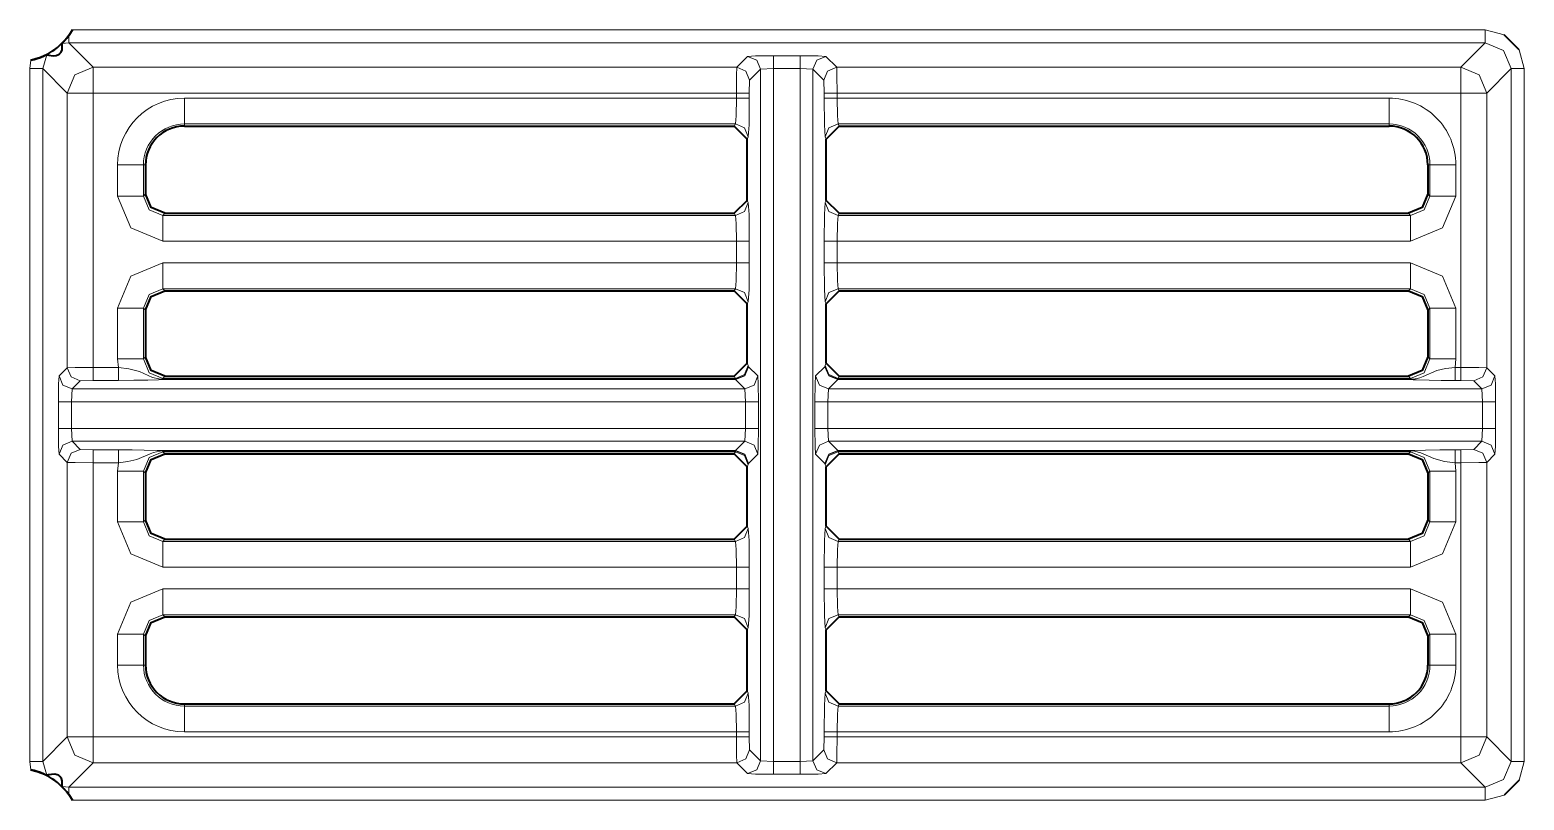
# Model space of a CAD drawing. Header units: millimetres. Extents: x 0 to 2941, y -405 to 1422.
# Drawn here: x 344.6 to 402.3, y 883.4 to 913.2 of the extents above; entities that cross this region are included whole.
import ezdxf

# ---------------------------------------------------------------- set-up
doc = ezdxf.new("R2010")
doc.units = ezdxf.units.MM
doc.layers.add('FINE', color=9, linetype='Continuous')
doc.layers.add('OUTLINE', color=7, linetype='Continuous')

msp = doc.modelspace()

# ---------------------------------------------------------------- linework, layer by layer
at = {"layer": 'FINE', "lineweight": 9}
for p, q in [((345.824, 912.644), (346.079, 912.677)), ((346.079, 912.677), (400.804, 912.677)), ((347.023, 911.734), (346.079, 912.677)), ((400.804, 913.177), (346.224, 913.177)), ((400.804, 912.677), (399.86, 911.734)), ((401.531, 912.989), (400.804, 913.177)), ((345.079, 911.678), (345.237, 912.217)), ((372.304, 912.154), (371.884, 911.734)), ((374.33, 912.179), (373.304, 912.179)), ((344.615, 912.001), (344.58, 911.678)), ((344.58, 911.678), (344.58, 884.903)), ((345.079, 911.678), (346.023, 910.734)), ((371.884, 911.734), (347.023, 911.734)), ((372.384, 911.234), (372.804, 911.654)), ((372.804, 911.654), (373.304, 911.679)), ((372.804, 911.654), (372.804, 884.927)), ((373.304, 884.902), (373.304, 911.679)), ((373.304, 911.679), (374.33, 911.679)), ((374.33, 911.679), (374.33, 884.902)), ((374.33, 911.679), (374.829, 911.654)), ((374.829, 911.654), (375.249, 911.234)), ((372.371, 910.734), (372.384, 911.234)), ((375.249, 911.234), (375.262, 910.734)), ((346.023, 910.734), (346.023, 900.115)), ((371.871, 910.538), (350.548, 910.538)), ((371.871, 910.734), (371.871, 910.538)), ((372.371, 910.538), (372.371, 910.734)), ((375.262, 910.734), (375.262, 910.538)), ((397.085, 910.538), (375.762, 910.538)), ((399.86, 910.734), (399.86, 900.128)), ((350.548, 909.54), (371.834, 909.54)), ((350.548, 909.458), (350.548, 909.54)), ((371.834, 909.54), (371.793, 909.458)), ((397.085, 909.54), (397.085, 909.458)), ((372.293, 908.958), (372.334, 909.041)), ((375.299, 909.041), (375.34, 908.958)), ((347.969, 907.959), (347.969, 906.755)), ((348.967, 907.959), (349.048, 907.959)), ((348.967, 906.755), (348.967, 907.959)), ((398.585, 907.959), (398.666, 907.959)), ((398.666, 907.959), (398.666, 906.755)), ((399.665, 906.755), (399.665, 907.959)), ((349.048, 906.836), (348.967, 906.755)), ((372.334, 906.505), (372.293, 906.588)), ((398.666, 906.755), (398.585, 906.836)), ((371.793, 906.088), (371.834, 906.006)), ((397.836, 906.088), (397.917, 906.006)), ((349.716, 905.007), (371.871, 905.007)), ((371.871, 905.007), (371.871, 904.167)), ((375.262, 905.007), (375.262, 904.167)), ((375.762, 905.007), (397.917, 905.007)), ((375.762, 904.167), (375.762, 905.007)), ((371.871, 904.167), (349.716, 904.167)), ((397.917, 904.167), (375.762, 904.167)), ((349.716, 903.169), (371.834, 903.169)), ((349.798, 903.088), (349.716, 903.169)), ((371.834, 903.169), (371.793, 903.088)), ((397.917, 903.169), (397.836, 903.088)), ((347.969, 902.42), (347.969, 900.455)), ((375.299, 902.669), (375.34, 902.588)), ((398.585, 902.339), (398.666, 902.42)), ((398.666, 902.42), (398.666, 900.455)), ((399.665, 900.455), (399.665, 902.42)), ((398.666, 900.455), (398.585, 900.536)), ((347.999, 900.128), (347.023, 900.128)), ((347.969, 900.455), (347.999, 900.128)), ((372.334, 900.205), (372.293, 900.288)), ((375.291, 900.157), (374.934, 899.8)), ((375.299, 900.205), (375.291, 900.157)), ((375.34, 900.288), (375.299, 900.205)), ((399.634, 900.128), (399.665, 900.455)), ((399.86, 900.128), (399.634, 900.128)), ((401.175, 899.8), (400.86, 900.115)), ((346.523, 899.615), (347.023, 899.628)), ((347.023, 899.628), (347.999, 899.628)), ((349.716, 899.706), (349.798, 899.787)), ((371.842, 899.674), (349.716, 899.674)), ((349.716, 899.657), (371.842, 899.657)), ((371.834, 899.706), (371.842, 899.674)), ((371.842, 899.657), (372.199, 899.3)), ((375.434, 899.3), (375.791, 899.657)), ((375.791, 899.657), (397.917, 899.657)), ((397.836, 899.787), (397.917, 899.706)), ((399.634, 899.628), (399.86, 899.628)), ((399.86, 899.628), (400.36, 899.615)), ((400.36, 899.615), (400.675, 899.3)), ((346.182, 898.8), (346.208, 899.3)), ((346.182, 898.8), (372.225, 898.8)), ((346.182, 897.774), (346.182, 898.8)), ((374.909, 898.8), (374.909, 897.774)), ((375.408, 898.8), (375.434, 899.3)), ((375.408, 898.8), (400.701, 898.8)), ((375.408, 897.774), (375.408, 898.8)), ((400.675, 899.3), (375.434, 899.3)), ((401.201, 897.774), (401.201, 898.8)), ((372.225, 897.774), (346.182, 897.774)), ((346.208, 897.275), (346.182, 897.774)), ((372.225, 897.774), (372.199, 897.275)), ((400.701, 897.774), (375.408, 897.774)), ((375.434, 897.275), (375.408, 897.774)), ((346.208, 897.275), (372.199, 897.275)), ((346.523, 896.959), (346.208, 897.275)), ((372.199, 897.275), (371.842, 896.917)), ((375.434, 897.275), (400.675, 897.275)), ((375.791, 896.917), (375.434, 897.275)), ((400.675, 897.275), (400.36, 896.959)), ((345.708, 896.775), (346.023, 896.459)), ((346.023, 896.459), (346.023, 885.847)), ((347.023, 896.946), (346.523, 896.959)), ((347.999, 896.946), (347.023, 896.946)), ((371.842, 896.917), (349.716, 896.917)), ((349.716, 896.901), (371.842, 896.901)), ((371.842, 896.901), (371.834, 896.869)), ((372.342, 896.417), (372.699, 896.775)), ((374.934, 896.775), (375.291, 896.417)), ((397.917, 896.917), (375.791, 896.917)), ((375.791, 896.901), (397.917, 896.901)), ((375.799, 896.869), (375.791, 896.901)), ((375.84, 896.787), (375.799, 896.869)), ((375.799, 896.869), (397.917, 896.869)), ((397.917, 896.869), (397.836, 896.787)), ((399.86, 896.946), (399.634, 896.946)), ((400.36, 896.959), (399.86, 896.946)), ((400.86, 896.459), (401.175, 896.775)), ((400.86, 885.847), (400.86, 896.459)), ((348.967, 896.12), (349.048, 896.039)), ((348.967, 894.155), (348.967, 896.12)), ((372.293, 896.288), (372.334, 896.369)), ((372.334, 896.369), (372.342, 896.417)), ((375.291, 896.417), (375.299, 896.369)), ((375.299, 896.369), (375.34, 896.288)), ((398.585, 896.039), (398.666, 896.12)), ((398.666, 896.12), (398.666, 894.155)), ((399.634, 896.447), (399.86, 896.447)), ((399.665, 896.12), (399.634, 896.447)), ((399.665, 894.155), (399.665, 896.12)), ((399.86, 896.447), (399.86, 885.847)), ((349.048, 894.236), (348.967, 894.155)), ((398.666, 894.155), (398.585, 894.236)), ((372.334, 893.905), (372.293, 893.987)), ((349.716, 893.406), (349.798, 893.487)), ((371.834, 893.406), (349.716, 893.406)), ((371.793, 893.487), (371.834, 893.406)), ((375.799, 893.406), (375.84, 893.487)), ((397.917, 893.406), (375.799, 893.406)), ((397.836, 893.487), (397.917, 893.406)), ((349.716, 892.408), (371.871, 892.408)), ((371.871, 892.408), (371.871, 891.567)), ((372.371, 891.567), (372.371, 892.408)), ((375.762, 892.408), (397.917, 892.408)), ((375.762, 891.567), (375.762, 892.408)), ((371.871, 891.567), (349.716, 891.567)), ((397.917, 891.567), (375.762, 891.567)), ((349.716, 890.569), (371.834, 890.569)), ((349.798, 890.487), (349.716, 890.569)), ((371.834, 890.569), (371.793, 890.487)), ((375.799, 890.569), (397.917, 890.569)), ((375.84, 890.487), (375.799, 890.569)), ((397.917, 890.569), (397.836, 890.487)), ((347.969, 889.82), (347.969, 888.622)), ((348.967, 889.82), (349.048, 889.738)), ((348.967, 888.622), (348.967, 889.82)), ((372.293, 889.988), (372.334, 890.069)), ((375.299, 890.069), (375.34, 889.988)), ((398.585, 889.738), (398.666, 889.82)), ((398.666, 889.82), (398.666, 888.622)), ((399.665, 888.622), (399.665, 889.82)), ((349.048, 888.622), (348.967, 888.622)), ((398.666, 888.622), (398.585, 888.622)), ((372.334, 887.54), (372.293, 887.622)), ((375.34, 887.622), (375.299, 887.54)), ((350.548, 887.041), (350.548, 887.122)), ((375.799, 887.041), (375.84, 887.122)), ((397.085, 887.041), (375.799, 887.041)), ((397.085, 887.122), (397.085, 887.041)), ((372.371, 885.847), (372.371, 886.042)), ((372.384, 885.347), (372.371, 885.847)), ((375.262, 885.847), (375.249, 885.347)), ((375.262, 886.042), (375.262, 885.847)), ((375.762, 886.042), (397.085, 886.042)), ((375.762, 885.847), (375.762, 886.042)), ((399.86, 885.847), (375.762, 885.847)), ((372.804, 884.927), (372.384, 885.347)), ((373.304, 884.902), (372.804, 884.927)), ((374.829, 884.927), (374.33, 884.902)), ((344.58, 884.903), (344.615, 884.58)), ((345.237, 884.364), (345.079, 884.903)), ((346.079, 883.903), (347.023, 884.847)), ((347.023, 884.847), (371.884, 884.847)), ((371.884, 884.847), (372.304, 884.427)), ((374.33, 884.902), (373.304, 884.902)), ((375.329, 884.427), (375.749, 884.847)), ((375.749, 884.847), (399.86, 884.847)), ((399.86, 884.847), (400.804, 883.903)), ((402.116, 884.176), (402.303, 884.903)), ((346.079, 883.903), (345.824, 883.936)), ((400.804, 883.903), (346.079, 883.903)), ((346.224, 883.404), (400.804, 883.404)), ((400.804, 883.404), (401.531, 883.592))]:
    msp.add_line(p, q, dxfattribs=at)
for points in [[(346.079, 912.955), (346.079, 912.756), (346.079, 912.677)], [(400.804, 913.177), (400.804, 912.828), (400.804, 912.677)], [(400.804, 912.677), (401.511, 912.385), (401.804, 911.678)], [(373.304, 912.179), (372.606, 912.172), (372.304, 912.154)], [(372.804, 911.654), (372.657, 912.007), (372.304, 912.154)], [(373.304, 911.679), (373.304, 912.028), (373.304, 912.179)], [(374.33, 911.679), (374.33, 912.028), (374.33, 912.179)], [(375.329, 912.154), (375.027, 912.172), (374.33, 912.179)], [(374.829, 911.654), (374.976, 912.007), (375.329, 912.154)], [(399.86, 911.734), (375.749, 911.734), (375.329, 912.154)], [(402.303, 884.903), (402.303, 911.678), (402.116, 912.405)], [(344.58, 911.678), (344.928, 911.678), (345.079, 911.678)], [(346.023, 885.847), (345.079, 884.903), (345.079, 911.678)], [(347.023, 911.734), (346.316, 911.441), (346.023, 910.734)], [(347.023, 911.734), (347.023, 911.432), (347.023, 910.734)], [(371.884, 911.734), (371.875, 911.432), (371.871, 910.734)], [(372.384, 911.234), (372.237, 911.587), (371.884, 911.734)], [(375.249, 885.347), (374.829, 884.927), (374.829, 911.654)], [(375.249, 911.234), (375.396, 911.587), (375.749, 911.734)], [(375.762, 910.734), (375.758, 911.432), (375.749, 911.734)], [(399.86, 911.734), (399.86, 911.432), (399.86, 910.734), (400.558, 910.734), (400.86, 910.734)], [(400.86, 910.734), (400.567, 911.441), (399.86, 911.734)], [(401.804, 911.678), (401.804, 884.903), (400.86, 885.847)], [(400.86, 900.115), (400.86, 910.734), (401.804, 911.678)], [(401.804, 911.678), (401.954, 911.678), (402.303, 911.678)], [(346.023, 910.734), (346.325, 910.734), (347.023, 910.734)], [(347.023, 900.128), (347.023, 910.734), (371.871, 910.734)], [(350.548, 910.538), (350.548, 909.85), (350.548, 909.54)], [(371.871, 910.538), (371.86, 909.85), (371.834, 909.54)], [(372.371, 910.734), (372.22, 910.734), (371.871, 910.734)], [(372.371, 910.538), (372.22, 910.538), (371.871, 910.538)], [(372.334, 909.041), (372.36, 909.506), (372.371, 910.538)], [(375.262, 910.734), (375.413, 910.734), (375.762, 910.734)], [(375.762, 910.538), (375.413, 910.538), (375.262, 910.538)], [(375.262, 910.538), (375.273, 909.506), (375.299, 909.041)], [(375.762, 910.538), (375.762, 910.734), (399.86, 910.734)], [(375.799, 909.54), (375.773, 909.85), (375.762, 910.538)], [(397.085, 910.538), (397.085, 909.85), (397.085, 909.54)], [(372.334, 909.041), (372.187, 909.393), (371.834, 909.54)], [(375.799, 909.54), (375.446, 909.393), (375.299, 909.041)], [(375.84, 909.458), (375.799, 909.54), (397.085, 909.54)], [(347.969, 907.959), (348.657, 907.959), (348.967, 907.959)], [(398.666, 907.959), (398.976, 907.959), (399.665, 907.959)], [(347.969, 906.755), (348.657, 906.755), (348.967, 906.755)], [(347.969, 906.755), (348.48, 905.519), (349.716, 905.007)], [(349.716, 906.006), (349.185, 906.224), (348.967, 906.755)], [(371.834, 906.006), (372.187, 906.153), (372.334, 906.505)], [(372.371, 904.167), (372.371, 905.007), (372.36, 906.04), (372.334, 906.505)], [(375.34, 906.588), (375.299, 906.505), (375.273, 906.04), (375.262, 905.007)], [(375.299, 906.505), (375.446, 906.153), (375.799, 906.006)], [(398.666, 906.755), (398.448, 906.224), (397.917, 906.006)], [(397.917, 905.007), (399.153, 905.519), (399.665, 906.755)], [(398.666, 906.755), (398.976, 906.755), (399.665, 906.755)], [(371.834, 906.006), (349.716, 906.006), (349.798, 906.088)], [(349.716, 906.006), (349.716, 905.696), (349.716, 905.007)], [(371.834, 906.006), (371.86, 905.696), (371.871, 905.007)], [(375.762, 905.007), (375.773, 905.696), (375.799, 906.006)], [(397.917, 906.006), (375.799, 906.006), (375.84, 906.088)], [(397.917, 906.006), (397.917, 905.696), (397.917, 905.007)], [(371.871, 905.007), (372.22, 905.007), (372.371, 905.007)], [(375.262, 905.007), (375.413, 905.007), (375.762, 905.007)], [(349.716, 904.167), (348.48, 903.656), (347.969, 902.42)], [(349.716, 904.167), (349.716, 903.479), (349.716, 903.169)], [(371.871, 904.167), (371.86, 903.479), (371.834, 903.169)], [(371.871, 904.167), (372.22, 904.167), (372.371, 904.167)], [(372.293, 902.588), (372.334, 902.669), (372.36, 903.135), (372.371, 904.167)], [(375.262, 904.167), (375.413, 904.167), (375.762, 904.167)], [(375.262, 904.167), (375.273, 903.135), (375.299, 902.669)], [(375.799, 903.169), (375.773, 903.479), (375.762, 904.167)], [(397.917, 904.167), (397.917, 903.479), (397.917, 903.169)], [(399.665, 902.42), (399.153, 903.656), (397.917, 904.167)], [(348.967, 902.42), (349.185, 902.951), (349.716, 903.169)], [(371.834, 903.169), (372.187, 903.022), (372.334, 902.669)], [(375.299, 902.669), (375.446, 903.022), (375.799, 903.169)], [(375.84, 903.088), (375.799, 903.169), (397.917, 903.169)], [(397.917, 903.169), (398.448, 902.951), (398.666, 902.42)], [(348.967, 902.42), (348.657, 902.42), (347.969, 902.42)], [(349.048, 900.536), (348.967, 900.455), (348.967, 902.42), (349.048, 902.339)], [(399.665, 902.42), (398.976, 902.42), (398.666, 902.42)], [(346.023, 900.115), (345.708, 899.8), (345.69, 899.498), (345.682, 898.8)], [(347.023, 900.128), (346.325, 900.124), (346.023, 900.115)], [(346.523, 899.615), (346.17, 899.762), (346.023, 900.115)], [(347.023, 899.628), (347.023, 899.779), (347.023, 900.128)], [(348.967, 900.455), (348.657, 900.455), (347.969, 900.455)], [(347.999, 899.628), (347.999, 899.779), (347.999, 900.128)], [(349.716, 899.674), (349.646, 899.676), (349.559, 899.685), (349.32, 899.745), (348.82, 899.967), (348.406, 900.078), (347.999, 900.128)], [(349.716, 899.706), (349.185, 899.924), (348.967, 900.455)], [(372.334, 900.205), (372.187, 899.853), (371.834, 899.706)], [(372.342, 900.157), (372.195, 899.804), (371.842, 899.657)], [(372.342, 900.157), (372.194, 899.817), (371.842, 899.674)], [(372.699, 899.8), (372.342, 900.157), (372.334, 900.205)], [(375.791, 899.657), (375.438, 899.804), (375.291, 900.157)], [(375.791, 899.674), (375.439, 899.817), (375.291, 900.157)], [(375.799, 899.706), (375.446, 899.853), (375.299, 900.205)], [(398.666, 900.455), (398.448, 899.924), (397.917, 899.706)], [(399.634, 900.128), (399.27, 900.085), (398.927, 900.007), (398.409, 899.782), (398.272, 899.731), (398.166, 899.702), (398.02, 899.679), (397.95, 899.674), (397.917, 899.674)], [(399.665, 900.455), (398.976, 900.455), (398.666, 900.455)], [(399.634, 900.128), (399.634, 899.779), (399.634, 899.628)], [(399.86, 900.128), (399.86, 899.779), (399.86, 899.628)], [(400.86, 900.115), (400.558, 900.124), (399.86, 900.128)], [(400.86, 900.115), (400.713, 899.762), (400.36, 899.615)], [(346.208, 899.3), (345.854, 899.447), (345.708, 899.8)], [(372.199, 899.3), (346.208, 899.3), (346.523, 899.615)], [(347.999, 899.628), (348.591, 899.631), (349.139, 899.641), (349.547, 899.654), (349.655, 899.657), (349.689, 899.657), (349.716, 899.657)], [(371.793, 899.787), (371.834, 899.706), (349.716, 899.706)], [(349.716, 899.706), (349.716, 899.695), (349.716, 899.674)], [(349.716, 899.657), (349.716, 899.662), (349.716, 899.674)], [(371.842, 899.674), (371.842, 899.662), (371.842, 899.657)], [(372.699, 899.8), (372.553, 899.447), (372.199, 899.3)], [(372.725, 897.774), (372.725, 898.8), (372.717, 899.498), (372.699, 899.8)], [(374.934, 899.8), (374.916, 899.498), (374.909, 898.8)], [(375.434, 899.3), (375.081, 899.447), (374.934, 899.8)], [(397.917, 899.706), (397.917, 899.695), (397.917, 899.674), (375.791, 899.674), (375.799, 899.706)], [(375.791, 899.657), (375.791, 899.662), (375.791, 899.674)], [(397.917, 899.706), (375.799, 899.706), (375.84, 899.787)], [(397.917, 899.674), (397.917, 899.662), (397.917, 899.657)], [(397.917, 899.657), (397.93, 899.657), (397.957, 899.657), (398.016, 899.656), (398.065, 899.654), (398.14, 899.652), (398.633, 899.637), (399.104, 899.63), (399.634, 899.628)], [(401.175, 899.8), (401.029, 899.447), (400.675, 899.3)], [(401.201, 898.8), (401.193, 899.498), (401.175, 899.8)], [(346.182, 898.8), (345.833, 898.8), (345.682, 898.8)], [(345.682, 898.8), (345.682, 897.774), (345.69, 897.077), (345.708, 896.775)], [(372.199, 899.3), (372.225, 898.8), (372.225, 897.774)], [(372.725, 898.8), (372.574, 898.8), (372.225, 898.8)], [(375.408, 898.8), (375.06, 898.8), (374.909, 898.8)], [(400.675, 899.3), (400.701, 898.8), (400.701, 897.774), (400.675, 897.275)], [(401.201, 898.8), (401.05, 898.8), (400.701, 898.8)], [(346.182, 897.774), (345.833, 897.774), (345.682, 897.774)], [(372.725, 897.774), (372.574, 897.774), (372.225, 897.774)], [(372.699, 896.775), (372.717, 897.077), (372.725, 897.774)], [(375.408, 897.774), (375.06, 897.774), (374.909, 897.774)], [(374.909, 897.774), (374.916, 897.077), (374.934, 896.775)], [(401.201, 897.774), (401.05, 897.774), (400.701, 897.774)], [(401.175, 896.775), (401.193, 897.077), (401.201, 897.774)], [(346.208, 897.275), (345.854, 897.128), (345.708, 896.775)], [(372.699, 896.775), (372.553, 897.128), (372.199, 897.275)], [(375.434, 897.275), (375.081, 897.128), (374.934, 896.775)], [(401.175, 896.775), (401.029, 897.128), (400.675, 897.275)], [(346.523, 896.959), (346.17, 896.813), (346.023, 896.459)], [(346.023, 896.459), (346.325, 896.451), (347.023, 896.447)], [(347.023, 896.946), (347.023, 896.796), (347.023, 896.447)], [(347.999, 896.946), (347.999, 896.796), (347.999, 896.447)], [(349.716, 896.917), (349.704, 896.917), (349.676, 896.918), (349.617, 896.919), (349.568, 896.92), (349.494, 896.923), (349, 896.937), (348.529, 896.944), (347.999, 896.946)], [(347.999, 896.447), (348.363, 896.49), (348.706, 896.568), (349.224, 896.792), (349.361, 896.843), (349.468, 896.873), (349.613, 896.896), (349.683, 896.9), (349.716, 896.901)], [(348.967, 896.12), (349.185, 896.651), (349.716, 896.869)], [(349.716, 896.917), (349.716, 896.913), (349.716, 896.901)], [(349.716, 896.901), (349.716, 896.879), (349.716, 896.869)], [(349.798, 896.787), (349.716, 896.869), (371.834, 896.869), (371.793, 896.787)], [(372.334, 896.369), (372.187, 896.722), (371.834, 896.869)], [(372.342, 896.417), (372.195, 896.771), (371.842, 896.917)], [(371.842, 896.917), (371.842, 896.913), (371.842, 896.901)], [(372.342, 896.417), (372.194, 896.758), (371.842, 896.901)], [(375.791, 896.917), (375.438, 896.771), (375.291, 896.417)], [(375.791, 896.901), (375.439, 896.758), (375.291, 896.417)], [(375.799, 896.869), (375.446, 896.722), (375.299, 896.369)], [(375.791, 896.901), (375.791, 896.913), (375.791, 896.917)], [(399.634, 896.946), (399.042, 896.944), (398.494, 896.934), (398.086, 896.921), (397.978, 896.918), (397.944, 896.917), (397.917, 896.917)], [(397.917, 896.901), (397.917, 896.913), (397.917, 896.917)], [(397.917, 896.901), (397.988, 896.899), (398.074, 896.89), (398.314, 896.83), (398.813, 896.608), (399.227, 896.497), (399.634, 896.447)], [(397.917, 896.901), (397.917, 896.879), (397.917, 896.869)], [(397.917, 896.869), (398.448, 896.651), (398.666, 896.12)], [(399.634, 896.447), (399.634, 896.796), (399.634, 896.946)], [(399.86, 896.447), (399.86, 896.796), (399.86, 896.946)], [(399.86, 896.447), (400.558, 896.451), (400.86, 896.459)], [(400.86, 896.459), (400.713, 896.813), (400.36, 896.959)], [(347.023, 896.447), (347.999, 896.447), (347.969, 896.12)], [(371.871, 885.847), (347.023, 885.847), (347.023, 896.447)], [(348.967, 896.12), (348.657, 896.12), (347.969, 896.12)], [(347.969, 896.12), (347.969, 894.155), (348.48, 892.919), (349.716, 892.408)], [(399.665, 896.12), (398.976, 896.12), (398.666, 896.12)], [(348.967, 894.155), (348.657, 894.155), (347.969, 894.155)], [(349.716, 893.406), (349.185, 893.624), (348.967, 894.155)], [(398.666, 894.155), (398.448, 893.624), (397.917, 893.406)], [(397.917, 892.408), (399.153, 892.919), (399.665, 894.155)], [(399.665, 894.155), (398.976, 894.155), (398.666, 894.155)], [(372.334, 893.905), (372.187, 893.553), (371.834, 893.406)], [(372.371, 892.408), (372.36, 893.44), (372.334, 893.905)], [(375.34, 893.987), (375.299, 893.905), (375.273, 893.44), (375.262, 892.408)], [(375.799, 893.406), (375.446, 893.553), (375.299, 893.905)], [(349.716, 893.406), (349.716, 893.096), (349.716, 892.408)], [(371.834, 893.406), (371.86, 893.096), (371.871, 892.408)], [(375.762, 892.408), (375.773, 893.096), (375.799, 893.406)], [(397.917, 893.406), (397.917, 893.096), (397.917, 892.408)], [(372.371, 892.408), (372.22, 892.408), (371.871, 892.408)], [(375.762, 892.408), (375.413, 892.408), (375.262, 892.408)], [(375.262, 892.408), (375.262, 891.567), (375.273, 890.535), (375.299, 890.069)], [(349.716, 891.567), (348.48, 891.056), (347.969, 889.82)], [(349.716, 890.569), (349.716, 890.879), (349.716, 891.567)], [(371.871, 891.567), (371.86, 890.879), (371.834, 890.569)], [(372.371, 891.567), (372.22, 891.567), (371.871, 891.567)], [(372.334, 890.069), (372.36, 890.535), (372.371, 891.567)], [(375.762, 891.567), (375.413, 891.567), (375.262, 891.567)], [(375.799, 890.569), (375.773, 890.879), (375.762, 891.567)], [(397.917, 891.567), (397.917, 890.879), (397.917, 890.569)], [(399.665, 889.82), (399.153, 891.056), (397.917, 891.567)], [(348.967, 889.82), (349.185, 890.351), (349.716, 890.569)], [(372.334, 890.069), (372.187, 890.422), (371.834, 890.569)], [(375.799, 890.569), (375.446, 890.422), (375.299, 890.069)], [(397.917, 890.569), (398.448, 890.351), (398.666, 889.82)], [(348.967, 889.82), (348.657, 889.82), (347.969, 889.82)], [(399.665, 889.82), (398.976, 889.82), (398.666, 889.82)], [(348.967, 888.622), (348.657, 888.622), (347.969, 888.622)], [(399.665, 888.622), (398.976, 888.622), (398.666, 888.622)], [(371.834, 887.041), (372.187, 887.187), (372.334, 887.54)], [(372.371, 886.042), (372.36, 887.075), (372.334, 887.54)], [(375.299, 887.54), (375.273, 887.075), (375.262, 886.042)], [(375.299, 887.54), (375.446, 887.187), (375.799, 887.041)], [(371.793, 887.122), (371.834, 887.041), (350.548, 887.041)], [(350.548, 887.041), (350.548, 886.731), (350.548, 886.042)], [(371.834, 887.041), (371.86, 886.731), (371.871, 886.042)], [(375.762, 886.042), (375.773, 886.731), (375.799, 887.041)], [(397.085, 886.042), (397.085, 886.731), (397.085, 887.041)], [(346.023, 885.847), (346.316, 885.14), (347.023, 884.847)], [(346.023, 885.847), (346.325, 885.847), (347.023, 885.847)], [(347.023, 885.847), (347.023, 885.149), (347.023, 884.847)], [(350.548, 886.042), (371.871, 886.042), (371.871, 885.847)], [(371.871, 886.042), (372.22, 886.042), (372.371, 886.042)], [(372.371, 885.847), (372.22, 885.847), (371.871, 885.847)], [(371.871, 885.847), (371.875, 885.149), (371.884, 884.847)], [(375.262, 886.042), (375.413, 886.042), (375.762, 886.042)], [(375.262, 885.847), (375.413, 885.847), (375.762, 885.847)], [(375.749, 884.847), (375.758, 885.149), (375.762, 885.847)], [(399.86, 885.847), (399.86, 885.149), (399.86, 884.847)], [(399.86, 884.847), (400.567, 885.14), (400.86, 885.847)], [(399.86, 885.847), (400.558, 885.847), (400.86, 885.847)], [(372.384, 885.347), (372.237, 884.994), (371.884, 884.847)], [(372.804, 884.927), (372.657, 884.574), (372.304, 884.427)], [(374.829, 884.927), (374.976, 884.574), (375.329, 884.427)], [(375.249, 885.347), (375.396, 884.994), (375.749, 884.847)], [(344.58, 884.903), (344.928, 884.903), (345.079, 884.903)], [(372.304, 884.427), (372.606, 884.409), (373.304, 884.401)], [(373.304, 884.902), (373.304, 884.553), (373.304, 884.401)], [(373.304, 884.401), (374.33, 884.401), (375.027, 884.409), (375.329, 884.427)], [(374.33, 884.902), (374.33, 884.553), (374.33, 884.401)], [(401.804, 884.903), (401.511, 884.196), (400.804, 883.903)], [(401.804, 884.903), (401.954, 884.903), (402.303, 884.903)], [(346.079, 883.903), (346.079, 883.825), (346.079, 883.626)], [(400.804, 883.903), (400.804, 883.753), (400.804, 883.404)]]:
    msp.add_lwpolyline(points, dxfattribs=at)
for points in [[(350.548, 910.538, 0.414209), (347.969, 907.959)], [(399.665, 907.959, 0.414218), (397.085, 910.538)], [(350.548, 909.54, 0.414222), (348.967, 907.959)], [(398.666, 907.959, 0.414206), (397.085, 909.54)], [(347.969, 888.622, 0.414199), (350.548, 886.042)], [(348.967, 888.622, 0.414206), (350.548, 887.041)], [(397.085, 887.041, 0.414222), (398.666, 888.622)], [(397.085, 886.042, 0.414228), (399.665, 888.622)]]:
    msp.add_lwpolyline(points, format="xyb", dxfattribs=at)
at = {"layer": 'OUTLINE', "lineweight": 40}
for p, q in [((346.224, 913.177), (346.079, 912.955)), ((402.116, 912.405), (401.531, 912.989)), ((350.548, 909.458), (371.793, 909.458)), ((371.793, 909.458), (372.293, 908.958)), ((375.34, 908.958), (375.84, 909.458)), ((375.84, 909.458), (397.085, 909.458)), ((372.293, 906.588), (372.293, 908.958)), ((375.34, 906.588), (375.34, 908.958)), ((349.048, 907.959), (349.048, 906.836)), ((398.585, 907.959), (398.585, 906.836)), ((372.293, 906.588), (371.793, 906.088)), ((375.84, 906.088), (375.34, 906.588)), ((349.798, 906.088), (371.793, 906.088)), ((375.84, 906.088), (397.836, 906.088)), ((349.798, 903.088), (371.793, 903.088)), ((371.793, 903.088), (372.293, 902.588)), ((349.048, 902.339), (349.048, 900.536)), ((372.293, 900.288), (372.293, 902.588)), ((372.293, 900.288), (371.793, 899.787)), ((375.84, 899.787), (375.34, 900.288)), ((349.798, 899.787), (371.793, 899.787)), ((375.84, 899.787), (397.836, 899.787)), ((349.798, 896.787), (371.793, 896.787)), ((371.793, 896.787), (372.293, 896.288)), ((375.34, 896.288), (375.84, 896.787)), ((375.84, 896.787), (397.836, 896.787)), ((349.048, 896.039), (349.048, 894.236)), ((372.293, 893.987), (372.293, 896.288)), ((375.34, 893.987), (375.34, 896.288)), ((372.293, 893.987), (371.793, 893.487)), ((375.84, 893.487), (375.34, 893.987)), ((349.798, 893.487), (371.793, 893.487)), ((375.84, 893.487), (397.836, 893.487)), ((349.798, 890.487), (371.793, 890.487)), ((371.793, 890.487), (372.293, 889.988)), ((349.048, 889.738), (349.048, 888.622)), ((372.293, 887.622), (372.293, 889.988)), ((398.585, 889.738), (398.585, 888.622)), ((372.293, 887.622), (371.793, 887.122)), ((375.84, 887.122), (375.34, 887.622)), ((375.84, 887.122), (397.085, 887.122)), ((402.116, 884.176), (401.531, 883.592)), ((346.079, 883.626), (346.224, 883.404))]:
    msp.add_line(p, q, dxfattribs=at)
for points in [[(344.615, 912.001, 0.208001), (346.224, 913.177)], [(350.548, 909.459, 0.414214), (349.048, 907.959)], [(398.585, 907.959, 0.414188), (397.085, 909.459)], [(349.048, 888.622, 0.414214), (350.548, 887.122), (371.793, 887.122)], [(397.085, 887.122, 0.414239), (398.585, 888.622)], [(346.224, 883.404, 0.20791), (344.615, 884.58)]]:
    msp.add_lwpolyline(points, format="xyb", dxfattribs=at)
for points in [[(345.237, 912.217), (345.311, 912.198), (345.481, 912.176), (345.592, 912.186), (345.687, 912.221), (345.702, 912.23), (345.709, 912.235), (345.712, 912.237), (345.714, 912.239), (345.717, 912.24), (345.719, 912.242), (345.721, 912.244), (345.725, 912.247), (345.734, 912.255), (345.752, 912.272), (345.782, 912.312), (345.821, 912.409), (345.824, 912.644)], [(346.079, 912.955), (345.945, 912.784), (345.866, 912.693), (345.832, 912.656), (345.824, 912.644)], [(345.237, 912.217), (345.218, 912.21), (345.153, 912.181), (344.987, 912.113), (344.769, 912.04), (344.615, 912.001)], [(349.798, 906.088), (349.268, 906.307), (349.048, 906.836)], [(398.585, 906.836), (398.365, 906.307), (397.836, 906.088)], [(349.048, 902.339), (349.268, 902.868), (349.798, 903.088)], [(375.34, 900.288), (375.34, 902.588), (375.84, 903.088)], [(375.84, 903.088), (397.836, 903.088), (398.365, 902.868), (398.585, 902.339)], [(398.585, 902.339), (398.585, 900.536), (398.365, 900.007), (397.836, 899.787)], [(349.798, 899.787), (349.268, 900.007), (349.048, 900.536)], [(349.048, 896.039), (349.268, 896.568), (349.798, 896.787)], [(397.836, 896.787), (398.365, 896.568), (398.585, 896.039)], [(398.585, 896.039), (398.585, 894.236), (398.365, 893.707), (397.836, 893.487)], [(349.798, 893.487), (349.268, 893.707), (349.048, 894.236)], [(349.048, 889.738), (349.268, 890.268), (349.798, 890.487)], [(375.34, 887.622), (375.34, 889.988), (375.84, 890.487)], [(375.84, 890.487), (397.836, 890.487), (398.365, 890.268), (398.585, 889.738)], [(344.615, 884.58), (344.856, 884.514), (345.04, 884.448), (345.171, 884.392), (345.221, 884.37), (345.237, 884.364)], [(345.824, 883.936), (345.832, 884.001), (345.826, 884.148), (345.797, 884.242), (345.742, 884.318), (345.729, 884.331), (345.722, 884.336), (345.72, 884.338), (345.717, 884.34), (345.715, 884.342), (345.712, 884.344), (345.709, 884.346), (345.701, 884.351), (345.681, 884.363), (345.639, 884.382), (345.54, 884.403), (345.286, 884.377), (345.237, 884.364)], [(345.824, 883.936), (345.836, 883.921), (345.882, 883.87), (345.996, 883.736), (346.079, 883.626)]]:
    msp.add_lwpolyline(points, dxfattribs=at)

doc.saveas('drawing.dxf')
